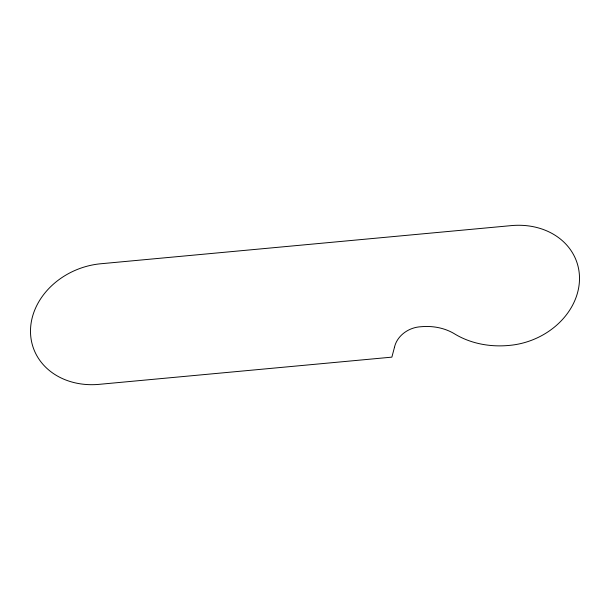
<?xml version="1.0" encoding="UTF-8"?>
<svg xmlns="http://www.w3.org/2000/svg" width="610" height="610" viewBox="0 0 610 610"><rect width="100%" height="100%" fill="white"/><g stroke="black" fill="none" stroke-linecap="round" stroke-linejoin="round"><path stroke-width="0.91" d="M394.479 347.296L391.872 357.14L98.34 384.422A70.79 59.094 -20.4 0 1 30.5 330.506A70.79 59.094 -20.4 0 1 99.918 263.84L511.66 225.578A70.295 58.69 -20.4 0 1 579.5 279.075A70.295 58.69 -20.4 0 1 510.09 345.329A89.022 74.313 -20.4 0 1 455.357 334.356A55.068 45.971 -20.4 0 0 420.961 326.739A25.803 21.541 -20.4 0 0 394.479 347.296"/></g></svg>
